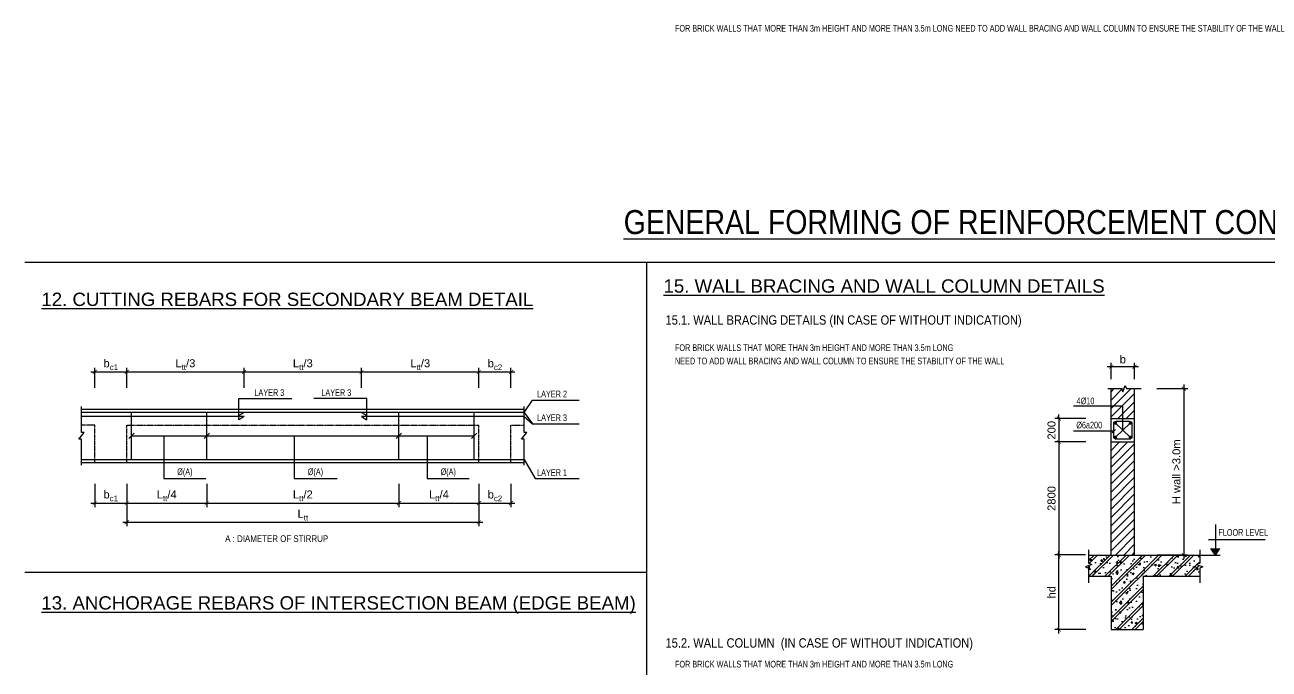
# Model space of a CAD drawing. Header units: millimetres. Extents: x -241424 to 696054, y -125618 to 93710.
# Drawn here: x 202526 to 249154, y -30136 to -5965 of the extents above; entities that cross this region are included whole.
import ezdxf
from ezdxf.enums import TextEntityAlignment as Align

# ---------------------------------------------------------------- set-up
doc = ezdxf.new("R2010")
doc.units = ezdxf.units.MM
doc.header["$LTSCALE"] = 7
doc.header["$PDMODE"] = 3
doc.linetypes.add('HIDDEN', pattern=[0.375, 0.25, -0.125])
doc.layers.get('0').update_dxf_attribs({"linetype": 'CONTINUOUS'})
doc.layers.get('Defpoints').update_dxf_attribs({"color": 6, "linetype": 'CONTINUOUS'})
for name, color, linetype in [('CDC_02_DIM', 1, 'CONTINUOUS'), ('CDC_03_BORDER', 3, 'CONTINUOUS'), ('CDC_04_HIDDEN', 8, 'HIDDEN'), ('CDC_05_STEEL', 4, 'CONTINUOUS'), ('CDC_06_TEXT', 2, 'CONTINUOUS'), ('CDC_10_HATCH', 251, 'CONTINUOUS'), ('CDC_11_NOTE', 8, 'CONTINUOUS')]:
    doc.layers.add(name, color=color, linetype=linetype)
doc.styles.add('ARIAL', font='arial.ttf')
doc.dimstyles.new('DIM1-25', dxfattribs={"dimscale": 1.2, "dimtxt": 250, "dimasz": 125, "dimexe": 125, "dimexo": 0.06, "dimgap": 100, "dimtad": 1, "dimdec": 0, "dimzin": 0, "dimdsep": 46, "dimtxsty": 'ARIAL', "dimblk": 'ARCHTICK', "dimcen": 100, "dimdle": 125, "dimclrd": 256, "dimclre": 1, "dimclrt": 2, "dimadec": 0, "dimazin": 0, "dimtfac": 1, "dimtdec": 0, "dimtix": 1, "dimtmove": 2, "dimatfit": 0, "dimfxl": 1, "dimtolj": 1, "dimtzin": 0, "dimarcsym": 0})

# ---------------------------------------------------------------- blocks, each defined once
blk = doc.blocks.new('_ArchTick')
at = {"color": 0, "linetype": 'ByBlock', "const_width": 0.15}
blk.add_lwpolyline([(-0.5, -0.5), (0.5, 0.5)], dxfattribs=at)
blk = doc.blocks.new('*D336')
at = {"layer": 'CDC_02_DIM', "color": 1, "lineweight": -2, "transparency": 16777216}
for p, q in [((205142, -23187), (205142, -24057)), ((206342, -23187), (206342, -24057))]:
    blk.add_line(p, q, dxfattribs=at)
at = {"layer": 'CDC_02_DIM', "lineweight": -2, "transparency": 16777216}
blk.add_line((204992, -23907), (206492, -23907), dxfattribs=at)
at = {"layer": 'Defpoints', "color": 0, "transparency": 16777216}
for p in [(205142, -23187), (206342, -23187), (206342, -23907)]:
    blk.add_point(p, dxfattribs=at)
at = {"layer": 'CDC_02_DIM', "lineweight": -2, "transparency": 16777216, "xscale": 150, "yscale": 150, "zscale": 150, "rotation": 180}
blk.add_blockref('_ArchTick', (205142, -23907), dxfattribs=at)
at = {"layer": 'CDC_02_DIM', "lineweight": -2, "transparency": 16777216, "xscale": 150, "yscale": 150, "zscale": 150}
blk.add_blockref('_ArchTick', (206342, -23907), dxfattribs=at)
at = {"layer": 'CDC_02_DIM', "color": 2, "transparency": 16777216, "insert": (205742, -23634), "char_height": 300, "attachment_point": 5, "style": 'ARIAL'}
blk.add_mtext('\\A1;b{\\H0.7X;\\S^ c1;}', dxfattribs=at)
blk = doc.blocks.new('*D307')
at = {"layer": 'CDC_02_DIM', "color": 1, "lineweight": -2, "transparency": 16777216}
for p, q in [((206342, -23907), (206342, -24777)), ((219542, -23907), (219542, -24777))]:
    blk.add_line(p, q, dxfattribs=at)
at = {"layer": 'CDC_02_DIM', "lineweight": -2, "transparency": 16777216}
blk.add_line((206192, -24627), (219692, -24627), dxfattribs=at)
at = {"layer": 'Defpoints', "color": 0, "transparency": 16777216}
for p in [(206342, -23907), (219542, -23907), (219542, -24627)]:
    blk.add_point(p, dxfattribs=at)
at = {"layer": 'CDC_02_DIM', "lineweight": -2, "transparency": 16777216, "xscale": 150, "yscale": 150, "zscale": 150, "rotation": 180}
blk.add_blockref('_ArchTick', (206342, -24627), dxfattribs=at)
at = {"layer": 'CDC_02_DIM', "lineweight": -2, "transparency": 16777216, "xscale": 150, "yscale": 150, "zscale": 150}
blk.add_blockref('_ArchTick', (219542, -24627), dxfattribs=at)
at = {"layer": 'CDC_02_DIM', "color": 2, "transparency": 16777216, "insert": (212942, -24357), "char_height": 300, "attachment_point": 5, "style": 'ARIAL'}
blk.add_mtext('\\A1;L{\\H0.7X;\\S^ tt;}', dxfattribs=at)
blk = doc.blocks.new('*D308')
at = {"layer": 'CDC_02_DIM', "color": 1, "lineweight": -2, "transparency": 16777216}
for p, q in [((219542, -23187), (219542, -24057)), ((220742, -23187), (220742, -24057))]:
    blk.add_line(p, q, dxfattribs=at)
at = {"layer": 'CDC_02_DIM', "lineweight": -2, "transparency": 16777216}
blk.add_line((219392, -23907), (220892, -23907), dxfattribs=at)
at = {"layer": 'Defpoints', "color": 0, "transparency": 16777216}
for p in [(219542, -23187), (220742, -23187), (220742, -23907)]:
    blk.add_point(p, dxfattribs=at)
at = {"layer": 'CDC_02_DIM', "lineweight": -2, "transparency": 16777216, "xscale": 150, "yscale": 150, "zscale": 150, "rotation": 180}
blk.add_blockref('_ArchTick', (219542, -23907), dxfattribs=at)
at = {"layer": 'CDC_02_DIM', "lineweight": -2, "transparency": 16777216, "xscale": 150, "yscale": 150, "zscale": 150}
blk.add_blockref('_ArchTick', (220742, -23907), dxfattribs=at)
at = {"layer": 'CDC_02_DIM', "color": 2, "transparency": 16777216, "insert": (220142, -23634), "char_height": 300, "attachment_point": 5, "style": 'ARIAL'}
blk.add_mtext('\\A1;b{\\H0.7X;\\S^ c2;}', dxfattribs=at)
blk = doc.blocks.new('*D309')
at = {"layer": 'CDC_02_DIM', "lineweight": -2, "transparency": 16777216}
blk.add_line((206192, -18987), (210892, -18987), dxfattribs=at)
at = {"layer": 'CDC_02_DIM', "color": 1, "lineweight": -2, "transparency": 16777216}
for p, q in [((206342, -19587), (206342, -18837)), ((210742, -19587), (210742, -18837))]:
    blk.add_line(p, q, dxfattribs=at)
at = {"layer": 'Defpoints', "color": 0, "transparency": 16777216}
for p in [(210742, -18987), (206342, -19587), (210742, -19587)]:
    blk.add_point(p, dxfattribs=at)
at = {"layer": 'CDC_02_DIM', "lineweight": -2, "transparency": 16777216, "xscale": 150, "yscale": 150, "zscale": 150, "rotation": 180}
blk.add_blockref('_ArchTick', (206342, -18987), dxfattribs=at)
at = {"layer": 'CDC_02_DIM', "lineweight": -2, "transparency": 16777216, "xscale": 150, "yscale": 150, "zscale": 150}
blk.add_blockref('_ArchTick', (210742, -18987), dxfattribs=at)
at = {"layer": 'CDC_02_DIM', "color": 2, "transparency": 16777216, "insert": (208542, -18712), "char_height": 300, "attachment_point": 5, "style": 'ARIAL'}
blk.add_mtext('\\A1;L{\\H0.7X;\\S^ tt;}/3', dxfattribs=at)
blk = doc.blocks.new('*D310')
at = {"layer": 'CDC_02_DIM', "lineweight": -2, "transparency": 16777216}
blk.add_line((204992, -18987), (206492, -18987), dxfattribs=at)
at = {"layer": 'CDC_02_DIM', "color": 1, "lineweight": -2, "transparency": 16777216}
for p, q in [((205142, -19587), (205142, -18837)), ((206342, -19587), (206342, -18837))]:
    blk.add_line(p, q, dxfattribs=at)
at = {"layer": 'Defpoints', "color": 0, "transparency": 16777216}
for p in [(206342, -18987), (205142, -19587), (206342, -19587)]:
    blk.add_point(p, dxfattribs=at)
at = {"layer": 'CDC_02_DIM', "lineweight": -2, "transparency": 16777216, "xscale": 150, "yscale": 150, "zscale": 150, "rotation": 180}
blk.add_blockref('_ArchTick', (205142, -18987), dxfattribs=at)
at = {"layer": 'CDC_02_DIM', "lineweight": -2, "transparency": 16777216, "xscale": 150, "yscale": 150, "zscale": 150}
blk.add_blockref('_ArchTick', (206342, -18987), dxfattribs=at)
at = {"layer": 'CDC_02_DIM', "color": 2, "transparency": 16777216, "insert": (205742, -18714), "char_height": 300, "attachment_point": 5, "style": 'ARIAL'}
blk.add_mtext('\\A1;b{\\H0.7X;\\S^ c1;}', dxfattribs=at)
blk = doc.blocks.new('*D311')
at = {"layer": 'CDC_02_DIM', "lineweight": -2, "transparency": 16777216}
blk.add_line((219392, -18987), (220892, -18987), dxfattribs=at)
at = {"layer": 'CDC_02_DIM', "color": 1, "lineweight": -2, "transparency": 16777216}
for p, q in [((219542, -19587), (219542, -18837)), ((220742, -19587), (220742, -18837))]:
    blk.add_line(p, q, dxfattribs=at)
at = {"layer": 'Defpoints', "color": 0, "transparency": 16777216}
for p in [(220742, -18987), (219542, -19587), (220742, -19587)]:
    blk.add_point(p, dxfattribs=at)
at = {"layer": 'CDC_02_DIM', "lineweight": -2, "transparency": 16777216, "xscale": 150, "yscale": 150, "zscale": 150, "rotation": 180}
blk.add_blockref('_ArchTick', (219542, -18987), dxfattribs=at)
at = {"layer": 'CDC_02_DIM', "lineweight": -2, "transparency": 16777216, "xscale": 150, "yscale": 150, "zscale": 150}
blk.add_blockref('_ArchTick', (220742, -18987), dxfattribs=at)
at = {"layer": 'CDC_02_DIM', "color": 2, "transparency": 16777216, "insert": (220142, -18714), "char_height": 300, "attachment_point": 5, "style": 'ARIAL'}
blk.add_mtext('\\A1;b{\\H0.7X;\\S^ c2;}', dxfattribs=at)
blk = doc.blocks.new('*D312')
at = {"layer": 'CDC_02_DIM', "lineweight": -2, "transparency": 16777216}
blk.add_line((210592, -18987), (215292, -18987), dxfattribs=at)
at = {"layer": 'CDC_02_DIM', "color": 1, "lineweight": -2, "transparency": 16777216}
for p, q in [((210742, -19587), (210742, -18837)), ((215142, -19587), (215142, -18837))]:
    blk.add_line(p, q, dxfattribs=at)
at = {"layer": 'Defpoints', "color": 0, "transparency": 16777216}
for p in [(215142, -18987), (210742, -19587), (215142, -19587)]:
    blk.add_point(p, dxfattribs=at)
at = {"layer": 'CDC_02_DIM', "lineweight": -2, "transparency": 16777216, "xscale": 150, "yscale": 150, "zscale": 150, "rotation": 180}
blk.add_blockref('_ArchTick', (210742, -18987), dxfattribs=at)
at = {"layer": 'CDC_02_DIM', "lineweight": -2, "transparency": 16777216, "xscale": 150, "yscale": 150, "zscale": 150}
blk.add_blockref('_ArchTick', (215142, -18987), dxfattribs=at)
at = {"layer": 'CDC_02_DIM', "color": 2, "transparency": 16777216, "insert": (212942, -18712), "char_height": 300, "attachment_point": 5, "style": 'ARIAL'}
blk.add_mtext('\\A1;L{\\H0.7X;\\S^ tt;}/3', dxfattribs=at)
blk = doc.blocks.new('*D313')
at = {"layer": 'CDC_02_DIM', "lineweight": -2, "transparency": 16777216}
blk.add_line((214992, -18987), (219692, -18987), dxfattribs=at)
at = {"layer": 'CDC_02_DIM', "color": 1, "lineweight": -2, "transparency": 16777216}
for p, q in [((215142, -19587), (215142, -18837)), ((219542, -19587), (219542, -18837))]:
    blk.add_line(p, q, dxfattribs=at)
at = {"layer": 'Defpoints', "color": 0, "transparency": 16777216}
for p in [(219542, -18987), (215142, -19587), (219542, -19587)]:
    blk.add_point(p, dxfattribs=at)
at = {"layer": 'CDC_02_DIM', "lineweight": -2, "transparency": 16777216, "xscale": 150, "yscale": 150, "zscale": 150, "rotation": 180}
blk.add_blockref('_ArchTick', (215142, -18987), dxfattribs=at)
at = {"layer": 'CDC_02_DIM', "lineweight": -2, "transparency": 16777216, "xscale": 150, "yscale": 150, "zscale": 150}
blk.add_blockref('_ArchTick', (219542, -18987), dxfattribs=at)
at = {"layer": 'CDC_02_DIM', "color": 2, "transparency": 16777216, "insert": (217342, -18712), "char_height": 300, "attachment_point": 5, "style": 'ARIAL'}
blk.add_mtext('\\A1;L{\\H0.7X;\\S^ tt;}/3', dxfattribs=at)
blk = doc.blocks.new('2')
at = {"layer": 'CDC_02_DIM'}
blk.add_line((-12.5, -12.5), (12.5, 12.5), dxfattribs=at)
blk = doc.blocks.new('*D314')
at = {"layer": 'CDC_02_DIM', "color": 1, "lineweight": -2, "transparency": 16777216}
for p, q in [((216542, -23187), (216542, -24057)), ((219542, -23187), (219542, -24057))]:
    blk.add_line(p, q, dxfattribs=at)
at = {"layer": 'CDC_02_DIM', "lineweight": -2, "transparency": 16777216}
blk.add_line((216392, -23907), (219692, -23907), dxfattribs=at)
at = {"layer": 'Defpoints', "color": 0, "transparency": 16777216}
for p in [(216542, -23187), (219542, -23187), (219542, -23907)]:
    blk.add_point(p, dxfattribs=at)
at = {"layer": 'CDC_02_DIM', "lineweight": -2, "transparency": 16777216, "xscale": 150, "yscale": 150, "zscale": 150, "rotation": 180}
blk.add_blockref('_ArchTick', (216542, -23907), dxfattribs=at)
at = {"layer": 'CDC_02_DIM', "lineweight": -2, "transparency": 16777216, "xscale": 150, "yscale": 150, "zscale": 150}
blk.add_blockref('_ArchTick', (219542, -23907), dxfattribs=at)
at = {"layer": 'CDC_02_DIM', "color": 2, "transparency": 16777216, "insert": (218042, -23632), "char_height": 300, "attachment_point": 5, "style": 'ARIAL'}
blk.add_mtext('\\A1;L{\\H0.7X;\\S^ tt;}/4', dxfattribs=at)
blk = doc.blocks.new('*D315')
at = {"layer": 'CDC_02_DIM', "color": 1, "lineweight": -2, "transparency": 16777216}
for p, q in [((206342, -23187), (206342, -24057)), ((209342, -23187), (209342, -24057))]:
    blk.add_line(p, q, dxfattribs=at)
at = {"layer": 'CDC_02_DIM', "lineweight": -2, "transparency": 16777216}
blk.add_line((206192, -23907), (209492, -23907), dxfattribs=at)
at = {"layer": 'Defpoints', "color": 0, "transparency": 16777216}
for p in [(206342, -23187), (209342, -23187), (209342, -23907)]:
    blk.add_point(p, dxfattribs=at)
at = {"layer": 'CDC_02_DIM', "lineweight": -2, "transparency": 16777216, "xscale": 150, "yscale": 150, "zscale": 150, "rotation": 180}
blk.add_blockref('_ArchTick', (206342, -23907), dxfattribs=at)
at = {"layer": 'CDC_02_DIM', "lineweight": -2, "transparency": 16777216, "xscale": 150, "yscale": 150, "zscale": 150}
blk.add_blockref('_ArchTick', (209342, -23907), dxfattribs=at)
at = {"layer": 'CDC_02_DIM', "color": 2, "transparency": 16777216, "insert": (207842, -23632), "char_height": 300, "attachment_point": 5, "style": 'ARIAL'}
blk.add_mtext('\\A1;L{\\H0.7X;\\S^ tt;}/4', dxfattribs=at)
blk = doc.blocks.new('*D316')
at = {"layer": 'CDC_02_DIM', "color": 1, "lineweight": -2, "transparency": 16777216}
for p, q in [((209342, -23187), (209342, -24057)), ((216542, -23187), (216542, -24057))]:
    blk.add_line(p, q, dxfattribs=at)
at = {"layer": 'CDC_02_DIM', "lineweight": -2, "transparency": 16777216}
blk.add_line((209192, -23907), (216692, -23907), dxfattribs=at)
at = {"layer": 'Defpoints', "color": 0, "transparency": 16777216}
for p in [(209342, -23187), (216542, -23187), (216542, -23907)]:
    blk.add_point(p, dxfattribs=at)
at = {"layer": 'CDC_02_DIM', "lineweight": -2, "transparency": 16777216, "xscale": 150, "yscale": 150, "zscale": 150, "rotation": 180}
blk.add_blockref('_ArchTick', (209342, -23907), dxfattribs=at)
at = {"layer": 'CDC_02_DIM', "lineweight": -2, "transparency": 16777216, "xscale": 150, "yscale": 150, "zscale": 150}
blk.add_blockref('_ArchTick', (216542, -23907), dxfattribs=at)
at = {"layer": 'CDC_02_DIM', "color": 2, "transparency": 16777216, "insert": (212942, -23632), "char_height": 300, "attachment_point": 5, "style": 'ARIAL'}
blk.add_mtext('\\A1;L{\\H0.7X;\\S^ tt;}/2', dxfattribs=at)
blk = doc.blocks.new('*D297')
at = {"layer": 'CDC_02_DIM', "color": 1, "lineweight": -2, "transparency": 16777216}
for p, q in [((243233, -19253), (243233, -18640)), ((244113, -19253), (244113, -18640))]:
    blk.add_line(p, q, dxfattribs=at)
at = {"layer": 'CDC_02_DIM', "lineweight": -2, "transparency": 16777216}
blk.add_line((244263, -18790), (243083, -18790), dxfattribs=at)
at = {"layer": 'Defpoints', "color": 0, "transparency": 16777216}
for p in [(243233, -18790), (243233, -19253), (244113, -19253)]:
    blk.add_point(p, dxfattribs=at)
at = {"layer": 'CDC_02_DIM', "lineweight": -2, "transparency": 16777216, "xscale": 150, "yscale": 150, "zscale": 150, "rotation": 180}
blk.add_blockref('_ArchTick', (243233, -18790), dxfattribs=at)
at = {"layer": 'CDC_02_DIM', "lineweight": -2, "transparency": 16777216, "xscale": 150, "yscale": 150, "zscale": 150}
blk.add_blockref('_ArchTick', (244113, -18790), dxfattribs=at)
at = {"layer": 'CDC_02_DIM', "color": 2, "transparency": 16777216, "insert": (243673, -18517), "char_height": 300, "attachment_point": 5, "style": 'ARIAL'}
blk.add_mtext('\\A1;b', dxfattribs=at)
blk = doc.blocks.new('*D298')
at = {"layer": 'CDC_02_DIM', "color": 1, "lineweight": -2, "transparency": 16777216}
for p, q in [((242286, -21614), (241125, -21614)), ((242277, -25854), (241125, -25854))]:
    blk.add_line(p, q, dxfattribs=at)
at = {"layer": 'CDC_02_DIM', "lineweight": -2, "transparency": 16777216}
blk.add_line((241275, -21464), (241275, -26004), dxfattribs=at)
at = {"layer": 'Defpoints', "color": 0, "transparency": 16777216}
for p in [(242286, -21614), (241275, -25854), (242277, -25854)]:
    blk.add_point(p, dxfattribs=at)
at = {"layer": 'CDC_02_DIM', "lineweight": -2, "transparency": 16777216, "xscale": 150, "yscale": 150, "zscale": 150}
for p, rotation in [((241275, -21614), 90), ((241275, -25854), 270)]:
    blk.add_blockref('_ArchTick', p, dxfattribs=dict(at, rotation=rotation))
at = {"layer": 'CDC_02_DIM', "color": 2, "transparency": 16777216, "insert": (241001, -23734), "char_height": 300, "attachment_point": 5, "rotation": 90, "style": 'ARIAL'}
blk.add_mtext('\\A1;2800', dxfattribs=at)
blk = doc.blocks.new('*D299')
at = {"layer": 'CDC_02_DIM', "color": 1, "lineweight": -2, "transparency": 16777216}
for p, q in [((242277, -25854), (241125, -25854)), ((242283, -28654), (241125, -28654))]:
    blk.add_line(p, q, dxfattribs=at)
at = {"layer": 'CDC_02_DIM', "lineweight": -2, "transparency": 16777216}
blk.add_line((241275, -28804), (241275, -25704), dxfattribs=at)
at = {"layer": 'Defpoints', "color": 0, "transparency": 16777216}
for p in [(241275, -25854), (242277, -25854), (242283, -28654)]:
    blk.add_point(p, dxfattribs=at)
at = {"layer": 'CDC_02_DIM', "lineweight": -2, "transparency": 16777216, "xscale": 150, "yscale": 150, "zscale": 150}
for p, rotation in [((241275, -25854), 90), ((241275, -28654), 270)]:
    blk.add_blockref('_ArchTick', p, dxfattribs=dict(at, rotation=rotation))
at = {"layer": 'CDC_02_DIM', "color": 2, "transparency": 16777216, "insert": (241002, -27254), "char_height": 300, "attachment_point": 5, "rotation": 90, "style": 'ARIAL'}
blk.add_mtext('\\A1;h{\\f.VnArial|b0|i0|c0|p34;d}', dxfattribs=at)
blk = doc.blocks.new('*D300')
at = {"layer": 'CDC_02_DIM', "color": 1, "lineweight": -2, "transparency": 16777216}
for p, q in [((242286, -20734), (241125, -20734)), ((242284, -21614), (241125, -21614))]:
    blk.add_line(p, q, dxfattribs=at)
at = {"layer": 'CDC_02_DIM', "lineweight": -2, "transparency": 16777216}
for p, q in [((241275, -20734), (241275, -20584)), ((241275, -20734), (241275, -21614)), ((241275, -21614), (241275, -21764))]:
    blk.add_line(p, q, dxfattribs=at)
at = {"layer": 'Defpoints', "color": 0, "transparency": 16777216}
for p in [(242286, -20734), (241275, -21614), (242284, -21614)]:
    blk.add_point(p, dxfattribs=at)
at = {"layer": 'CDC_02_DIM', "lineweight": -2, "transparency": 16777216, "xscale": 150, "yscale": 150, "zscale": 150}
for p, rotation in [((241275, -20734), 270), ((241275, -21614), 90)]:
    blk.add_blockref('_ArchTick', p, dxfattribs=dict(at, rotation=rotation))
at = {"layer": 'CDC_02_DIM', "color": 2, "transparency": 16777216, "insert": (241001, -21174), "char_height": 300, "attachment_point": 5, "rotation": 90, "style": 'ARIAL'}
blk.add_mtext('\\A1;200', dxfattribs=at)
blk = doc.blocks.new('*D301')
at = {"layer": 'CDC_02_DIM', "lineweight": -2, "transparency": 16777216}
blk.add_line((245954, -19463), (245954, -26004), dxfattribs=at)
at = {"layer": 'CDC_02_DIM', "color": 1, "lineweight": -2, "transparency": 16777216}
for p, q in [((244943, -19613), (246104, -19613)), ((244954, -25854), (246104, -25854))]:
    blk.add_line(p, q, dxfattribs=at)
at = {"layer": 'Defpoints', "color": 0, "transparency": 16777216}
for p in [(244943, -19613), (244953, -25854), (245954, -25854)]:
    blk.add_point(p, dxfattribs=at)
at = {"layer": 'CDC_02_DIM', "lineweight": -2, "transparency": 16777216, "xscale": 150, "yscale": 150, "zscale": 150}
for p, rotation in [((245954, -19613), 90), ((245954, -25854), 270)]:
    blk.add_blockref('_ArchTick', p, dxfattribs=dict(at, rotation=rotation))
at = {"layer": 'CDC_02_DIM', "color": 2, "transparency": 16777216, "insert": (245681, -22733), "char_height": 300, "attachment_point": 5, "rotation": 90, "style": 'ARIAL'}
blk.add_mtext('\\A1;H wall{\\f.VnArial|b0|i0|c0|p34; >3.0m}', dxfattribs=at)

msp = doc.modelspace()

# ---------------------------------------------------------------- hatches: boundary and pattern name
at = {"layer": 'CDC_10_HATCH'}
h = msp.add_hatch(dxfattribs=at)
h.set_pattern_fill('ANSI31', color=256, scale=70, style=0)
h.set_pattern_definition([(45, (-58974298.3, 2433613.5), (-157.1544821, 157.1544821), [])])
h.paths.add_polyline_path([(244113.5, -21614.2), (243233.5, -21614.2), (243233.5, -25854.2), (244113.5, -25854.2)])
h.paths.add_polyline_path([(243233.5, -20734.2), (244113.5, -20734.2), (244113.5, -19612.6), (243233.5, -19612.6)])
h = msp.add_hatch(dxfattribs=at)
h.set_pattern_fill('CHAU-01', color=256, scale=100, style=0, pattern_type=2)
h.set_pattern_definition([(50, (-305409.3, -110584.76), (717.2602, -62.75213), [75, -825]), (355, (-305409.3, -110584.76), (-138.7513, 752.1921), [60, -660]), (100.4514, (-305349.5, -110590), (578.5094, 689.4395), [63.7402, -701.1421]), (46.1842, (-305409.3, -110384.8), (1067.241, -165.519), [112.5, -1237.5]), (96.6356, (-305320.3, -110398.6), (934.6627, 974.1179), [95.6103, -1051.713]), (351.1842, (-305409.3, -110384.8), (934.662, 974.1186), [90, -990]), (21, (-305309.3, -110434.76), (596.90705, -402.6189), [75, -825]), (326, (-305309.3, -110434.76), (243.3153, 725.15), [60, -660]), (71.4514, (-305259.5, -110468.3), (840.2226, 322.5305), [63.7402, -701.1421]), (37.5, (-305409.27, -110584.76), (12.15986, 332.89385), [0, -652, 0, -670, 0, -662.5]), (7.5, (-305409.27, -110584.76), (263.06954, 394.41171), [0, -382, 0, -637, 0, -252.5]), (327.5, (-305632.27, -110584.76), (533.82244, -22.55487), [0, -250, 0, -780, 0, -1035]), (317.5, (-305732.27, -110584.76), (583.18617, 100.105), [0, -325, 0, -518, 0, -735]), (45, (-305409.27, -110584.76), (-300.52038, 300.52038), []), (45, (-305409.27, -110462.26), (-300.52038, 300.52038), [])])
h.paths.add_polyline_path([(244433.5, -26654.2), (246553.5, -26654.2), (246553.5, -26348.7), (246671.9, -26297.3), (246435.1, -26211.1), (246553.5, -26159.7), (246553.5, -25854.2), (243233.5, -25854.2), (242390.3, -25854.2), (242390.3, -26159.7), (242508.7, -26211.1), (242271.9, -26297.3), (242390.3, -26348.7), (242390.3, -26654.2), (243233.5, -26654.2), (243233.5, -28654.2), (244433.5, -28654.2)])

# ---------------------------------------------------------------- linework, layer by layer
at = {"layer": 'CDC_02_DIM'}
for p, q in [((247144, -24707.5), (247144, -25854.2)), ((249004.9, -25287.9), (246878.5, -25287.9)), ((247144, -25854.2), (246975, -25607)), ((247144, -25854.2), (247312.9, -25607)), ((246553.5, -25854.2), (247325.7, -25854.2))]:
    msp.add_line(p, q, dxfattribs=at)
at = {"layer": 'CDC_02_DIM', "ltscale": 0.5}
for points in [[(243113.5, -19612.6), (243619, -19612.6), (243670.4, -19731), (243756.6, -19494.2), (243808, -19612.6), (244357.7, -19612.6)], [(242390.3, -25654.2), (242390.3, -26159.7), (242508.7, -26211.1), (242271.9, -26297.3), (242390.3, -26348.7), (242390.3, -26898.4)], [(246553.5, -25654.2), (246553.5, -26159.7), (246435.1, -26211.1), (246671.9, -26297.3), (246553.5, -26348.7), (246553.5, -26898.4)]]:
    msp.add_lwpolyline(points, dxfattribs=at)
at = {"layer": 'CDC_02_DIM'}
msp.add_solid([(246975, -25607), (247312.9, -25607), (247144, -25854.2)], dxfattribs=at)
at = {"layer": 'CDC_03_BORDER'}
for p, q in [((273914, -14884.7), (202526, -14884.7)), ((225840.2, -68637.3), (225840.2, -14884.7)), ((243233.5, -25854.2), (243233.5, -19612.6)), ((244113.5, -25854.2), (244113.5, -19612.6)), ((204642.4, -20386.8), (221242.4, -20386.8)), ((243233.5, -20734.2), (244113.5, -20734.2)), ((243233.5, -21614.2), (243233.5, -20734.2)), ((244113.5, -21614.2), (244113.5, -20734.2)), ((243233.5, -21614.2), (244113.5, -21614.2)), ((204642.4, -22386.8), (221242.4, -22386.8)), ((242390.3, -25854.2), (243233.5, -25854.2)), ((243233.5, -25854.2), (246553.5, -25854.2)), ((202526, -26493), (225840.2, -26493)), ((242390.3, -26654.2), (243233.5, -26654.2)), ((243233.5, -26654.2), (243233.5, -28654.2)), ((244433.5, -26654.2), (246553.5, -26654.2)), ((244433.5, -26654.2), (244433.5, -28654.2)), ((243233.5, -28654.2), (244433.5, -28654.2))]:
    msp.add_line(p, q, dxfattribs=at)
for points in [[(204642.4, -22486.8), (204642.4, -21511.8), (204542.4, -21511.8), (204742.4, -21261.8), (204642.4, -21261.8), (204642.4, -20286.8)], [(221242.4, -22486.8), (221242.4, -21511.8), (221142.4, -21511.8), (221342.4, -21261.8), (221242.4, -21261.8), (221242.4, -20286.8)]]:
    msp.add_lwpolyline(points, dxfattribs=at)
at = {"layer": 'CDC_04_HIDDEN'}
for p, q in [((205142.4, -20986.8), (204642.4, -20986.8)), ((205142.4, -22386.8), (205142.4, -20986.8)), ((206342.4, -20986.8), (219542.4, -20986.8)), ((206342.4, -22386.8), (206342.4, -20986.8)), ((219542.4, -22386.8), (219542.4, -20986.8)), ((220742.4, -22386.8), (220742.4, -20986.8)), ((220742.4, -20986.8), (221242.4, -20986.8))]:
    msp.add_line(p, q, dxfattribs=at)
at = {"layer": 'CDC_05_STEEL'}
for p, q in [((221242.4, -20506.8), (204642.4, -20506.8)), ((206517.1, -22266.8), (206517.1, -20506.8)), ((209342.4, -22266.8), (209342.4, -20506.8)), ((210742.4, -20506.8), (210542.4, -20626.8)), ((215142.4, -20506.8), (215342.4, -20626.8)), ((216542.4, -22266.8), (216542.4, -20506.8)), ((219367.7, -22266.8), (219367.7, -20506.8)), ((210742.4, -20658), (204642.4, -20658)), ((210742.4, -20658), (210542.4, -20778)), ((221242.4, -20658), (215142.4, -20658)), ((215142.4, -20658), (215342.4, -20778)), ((204642.4, -22266.8), (221242.4, -22266.8))]:
    msp.add_line(p, q, dxfattribs=at)
msp.add_lwpolyline([(243433.5, -21514.2, -0.4142136), (243333.5, -21414.2), (243333.5, -20934.2, -0.4142136), (243433.5, -20834.2), (243913.5, -20834.2, -0.4142136), (244013.5, -20934.2), (244013.5, -21414.2, -0.4142136), (243913.5, -21514.2)], format="xyb", close=True, dxfattribs=at)
at = {"layer": 'CDC_05_STEEL', "const_width": 57.6}
for points in [[(243369.8, -20913, -1), (243427.4, -20913, -1)], [(243977.2, -20913, 1), (243919.6, -20913, 1)], [(243369.8, -21435.5, 1), (243427.4, -21435.5, 1)], [(243977.2, -21435.5, -1), (243919.6, -21435.5, -1)]]:
    msp.add_lwpolyline(points, format="xyb", close=True, dxfattribs=at)
at = {"layer": 'CDC_11_NOTE'}
for p, q in [((210542.4, -20778), (210542.4, -19986.8)), ((210542.4, -19986.8), (212526.9, -19986.8)), ((215342.4, -19986.8), (213357.8, -19986.8)), ((215342.4, -20778), (215342.4, -19986.8)), ((221242.4, -20506.8), (221553.1, -20040.2)), ((221553.1, -20040.2), (223298.5, -20040.2)), ((221242.4, -20506.8), (221553.1, -20930.3)), ((243673.5, -20275.5), (241821.5, -20275.5)), ((243673.5, -21174.2), (243673.5, -20275.5)), ((221242.4, -20658), (221553.1, -20930.3)), ((221553.1, -20930.3), (223298.5, -20930.3)), ((243398.6, -20913), (243948.4, -21435.5)), ((243398.6, -21435.5), (243948.4, -20913)), ((206517.1, -21386.8), (219367.7, -21386.8)), ((243333.5, -21208.2), (241821.5, -21208.2)), ((243271.6, -21268.5), (243395.3, -21147.9)), ((221242.4, -22266.8), (221649.6, -22986.8)), ((221649.6, -22986.8), (223298.5, -22986.8))]:
    msp.add_line(p, q, dxfattribs=at)
for points in [[(207737.1, -21386.8), (207737.1, -22986.8), (209311.8, -22986.8)], [(212619.2, -21386.8), (212619.2, -22986.8), (214231.8, -22986.8)], [(217607.1, -21386.8), (217607.1, -22986.8), (219181.8, -22986.8)]]:
    msp.add_lwpolyline(points, dxfattribs=at)

# ---------------------------------------------------------------- block references
at = {"layer": 'CDC_11_NOTE', "xscale": 8, "yscale": 8, "zscale": 8}
for p in [(206517.1, -21386.8), (209342.4, -21386.8)]:
    msp.add_blockref('2', p, dxfattribs=at)
at = {"layer": 'CDC_11_NOTE', "xscale": 8, "yscale": 8, "zscale": 8, "rotation": 180}
for p in [(216542.4, -21386.8), (219367.7, -21386.8)]:
    msp.add_blockref('2', p, dxfattribs=at)

# ---------------------------------------------------------------- texts
at = {"layer": 'CDC_06_TEXT', "style": 'ARIAL'}
for s, width, p in [('FOR BRICK WALLS THAT MORE THAN 3m HEIGHT AND MORE THAN 3.5m LONG NEED TO ADD WALL BRACING AND WALL COLUMN TO ENSURE THE STABILITY OF THE WALL', 0.75, (226888.2, -6219)), ('FOR BRICK WALLS THAT MORE THAN 3m HEIGHT AND MORE THAN 3.5m LONG', 0.75, (226888.2, -18200.2)), ('NEED TO ADD WALL BRACING AND WALL COLUMN TO ENSURE THE STABILITY OF THE WALL', 0.75, (226888.2, -18700.2)), ('LAYER 2', 0.75, (221722.4, -19940.2)), ('4%%C10', 0.75, (241942, -20197.6)), ('LAYER 3', 0.75, (221722.4, -20830.3)), ('%%C6a200', 0.75, (241928.6, -21105.6)), ('LAYER 1', 0.75, (221722.4, -22886.8)), ('A : DIAMETER OF STIRRUP ', 0.85, (210032, -25366)), ('FLOOR LEVEL', 0.75, (247253, -25132.2)), ('FOR BRICK WALLS THAT MORE THAN 3m HEIGHT AND MORE THAN 3.5m LONG', 0.75, (226888.2, -30074.1))]:
    msp.add_text(s, height=250, dxfattribs=dict(at, width=width)).set_placement(p)
for s, height, width, p in [('%%uGENERAL FORMING OF REINFORCEMENT CONCRETE', 900, 0.85, (239035.9, -13813.7)), ('LAYER 3', 250, 0.75, (211688.2, -19886.8)), ('LAYER 3', 250, 0.75, (214196.6, -19886.8))]:
    msp.add_text(s, height=height, dxfattribs=dict(at, width=width)).set_placement(p, align=Align.CENTER)
at = {"layer": 'CDC_06_TEXT', "color": 4, "style": 'ARIAL'}
for s, p in [('%%U15. WALL BRACING AND WALL COLUMN DETAILS', (226458.3, -16012.3)), ('%%U12. CUTTING REBARS FOR SECONDARY BEAM DETAIL', (203144.1, -16512.3)), ('%%U13. ANCHORAGE REBARS OF INTERSECTION BEAM (EDGE BEAM)', (203144.1, -27900.3))]:
    msp.add_text(s, height=500, dxfattribs=at).set_placement(p)
at = {"layer": 'CDC_06_TEXT', "color": 4, "style": 'ARIAL', "width": 0.85}
for s, p in [('15.1. WALL BRACING DETAILS (IN CASE OF WITHOUT INDICATION)', (226534.4, -17037.2)), ('15.2. WALL COLUMN  (IN CASE OF WITHOUT INDICATION)', (226534.4, -29152.7))]:
    msp.add_text(s, height=350, dxfattribs=at).set_placement(p, align=Align.MIDDLE_LEFT)
at = {"layer": 'CDC_06_TEXT', "style": 'ARIAL', "width": 0.75}
for p in [(208521.2, -22761.8), (213413.3, -22761.8), (218391.2, -22761.8)]:
    msp.add_text('%%C(A)', height=250, dxfattribs=at).set_placement(p, align=Align.MIDDLE)

# ---------------------------------------------------------------- dimensions: what is measured, and where the dimension line sits
at = {"layer": 'CDC_02_DIM'}
for base, p1, p2, text, picture, middle in [((206342.4, -18986.8), (205142.4, -19586.8), (206342.4, -19586.8), 'b{\\H0.7X;\\S^ c1;}', '*D310', (205742.4, -18714.3)), ((220742.4, -18986.8), (219542.4, -19586.8), (220742.4, -19586.8), 'b{\\H0.7X;\\S^ c2;}', '*D311', (220142.4, -18714.3)), ((243233.5, -18789.9), (244113.5, -19252.7), (243233.5, -19252.7), 'b', '*D297', (243673.5, -18517.4)), ((206342.4, -23906.8), (205142.4, -23186.8), (206342.4, -23186.8), 'b{\\H0.7X;\\S^ c1;}', '*D336', (205742.4, -23634.3)), ((209342.4, -23906.8), (206342.4, -23186.8), (209342.4, -23186.8), 'L{\\H0.7X;\\S^ tt;}/4', '*D315', (207842.4, -23631.6)), ((216542.4, -23906.8), (209342.4, -23186.8), (216542.4, -23186.8), 'L{\\H0.7X;\\S^ tt;}/2', '*D316', (212942.4, -23631.6)), ((219542.4, -23906.8), (216542.4, -23186.8), (219542.4, -23186.8), 'L{\\H0.7X;\\S^ tt;}/4', '*D314', (218042.4, -23631.6)), ((220742.4, -23906.8), (219542.4, -23186.8), (220742.4, -23186.8), 'b{\\H0.7X;\\S^ c2;}', '*D308', (220142.4, -23634.3)), ((219542.4, -24626.8), (206342.4, -23906.8), (219542.4, -23906.8), 'L{\\H0.7X;\\S^ tt;}', '*D307', (212942.4, -24356.8))]:
    dim = msp.add_linear_dim(base=base, p1=p1, p2=p2, text=text, dimstyle='DIM1-25', override={"dimtxsty": 'ARIAL'}, dxfattribs=at)
    dim.commit()
    dim.dimension.update_dxf_attribs({"geometry": picture, "text_midpoint": middle})
for p1, p2, picture, middle in [((206342.4, -19586.8), (210742.4, -19586.8), '*D309', (208542.4, -18711.5)), ((210742.4, -19586.8), (215142.4, -19586.8), '*D312', (212942.4, -18711.5)), ((215142.4, -19586.8), (219542.4, -19586.8), '*D313', (217342.4, -18711.5))]:
    dim = msp.add_aligned_dim(p1=p1, p2=p2, distance=600, text='L{\\H0.7X;\\S^ tt;}/3', dimstyle='DIM1-25', override={"dimtxsty": 'ARIAL'}, dxfattribs=at)
    dim.commit()
    dim.dimension.update_dxf_attribs({"geometry": picture, "text_midpoint": middle})
for base, p1, p2, angle, text, picture, middle in [((245954.4, -25854.2), (244943.2, -19612.6), (244953.5, -25854.2), 90, 'H wall{\\f.VnArial|b0|i0|c0|p34; >3.0m}', '*D301', (245681.1, -22733.4)), ((241274.7, -21614.2), (242285.8, -20734.2), (242284, -21614.2), 90, '200', '*D300', (241001.5, -21174.2)), ((241274.7, -25854.2), (242285.8, -21614.2), (242277.3, -25854.2), 90, '2800', '*D298', (241001.5, -23734.2)), ((241274.7, -25854.2), (242282.9, -28654.2), (242277.3, -25854.2), 270, 'h{\\f.VnArial|b0|i0|c0|p34;d}', '*D299', (241002.2, -27254.2))]:
    dim = msp.add_linear_dim(base=base, p1=p1, p2=p2, angle=angle, text=text, dimstyle='DIM1-25', override={"dimtxsty": 'ARIAL'}, dxfattribs=at)
    dim.commit()
    dim.dimension.update_dxf_attribs({"geometry": picture, "text_midpoint": middle})

doc.saveas('drawing.dxf')
